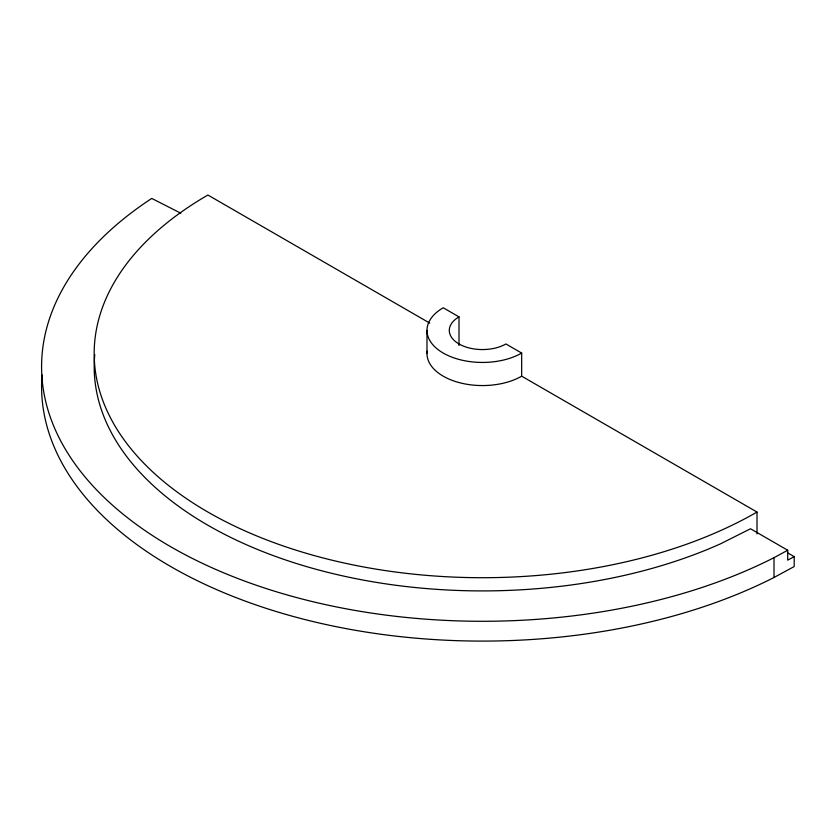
<?xml version="1.0" encoding="UTF-8"?>
<svg xmlns="http://www.w3.org/2000/svg" width="836" height="836" viewBox="0 0 836 836"><rect width="100%" height="100%" fill="white"/><g stroke="black" fill="none" stroke-linecap="round" stroke-linejoin="round"><path stroke-width="1.25" d="M180.764 213.19L151.755 198.425A440.875 254.531 0 0 0 170.711 546.734A440.875 254.531 0 0 0 774.011 557.675L787.711 550.245L787.711 560.151L794.2 556.64L794.2 566.547L774.011 577.488A440.875 254.531 0 0 1 291.858 616.08A440.875 254.531 0 0 1 42.051 374.883M459.006 345.425L459.006 316.886L443.237 307.773A55.469 32.019 0 0 0 443.237 353.064A55.469 32.019 0 0 0 521.674 353.064L521.674 376.179L757.008 512.05L757.008 533.88M521.674 353.064L505.905 343.962A33.168 19.144 0 0 1 459.006 343.962A33.168 19.144 0 0 1 459.006 316.886M429.725 323.093L207.903 195.028A388.27 224.163 0 0 0 207.903 512.05A388.27 224.163 0 0 0 757.008 512.05M787.711 550.245L750.519 528.77L720.433 543.87A388.27 224.163 0 0 1 302.245 565.303A388.27 224.163 0 0 1 94.761 354.589M787.439 552.732L794.2 556.64M774.011 557.675L774.011 577.488M426.987 330.419L426.987 353.534M521.674 376.179A55.469 32.019 0 0 1 459.33 382.648A55.469 32.019 0 0 1 427.144 351.151"/></g></svg>
